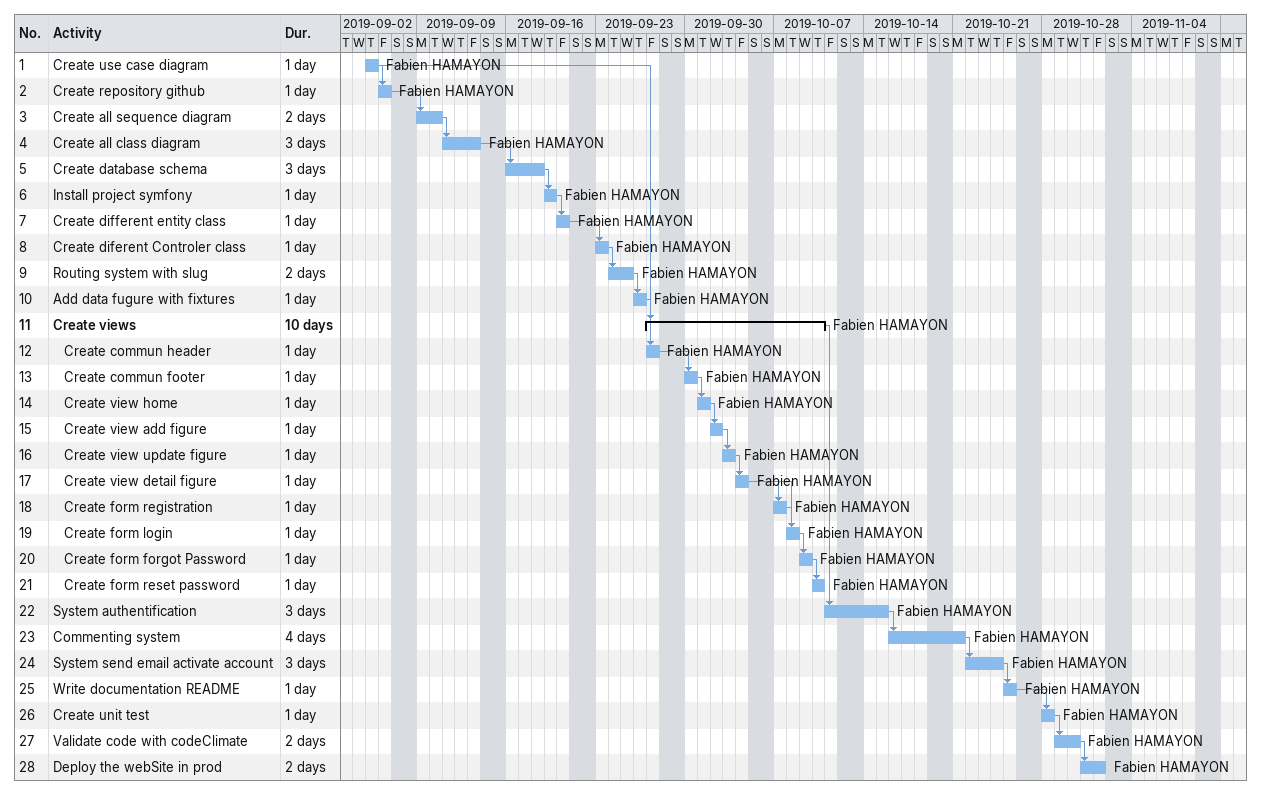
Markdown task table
| ID | Level | Task | Duration | Start | Finish | Predecessors | Resources |
|---|---|---|---|---|---|---|---|
| 1 | 1 | Create use case diagram | 1d | 2019-09-05 | 2019-09-05 |  | Fabien HAMAYON |
| 2 | 1 | Create repository github | 1d | 2019-09-06 | 2019-09-06 | 1 | Fabien HAMAYON |
| 3 | 1 | Create all sequence diagram | 2d | 2019-09-09 | 2019-09-10 | 2 |  |
| 4 | 1 | Create all class diagram | 3d | 2019-09-11 | 2019-09-13 | 3 | Fabien HAMAYON |
| 5 | 1 | Create database schema | 3d | 2019-09-16 | 2019-09-18 | 4 |  |
| 6 | 1 | Install project symfony | 1d | 2019-09-19 | 2019-09-19 | 5 | Fabien HAMAYON |
| 7 | 1 | Create different entity class | 1d | 2019-09-20 | 2019-09-20 | 6 | Fabien HAMAYON |
| 8 | 1 | Create diferent Controler class | 1d | 2019-09-23 | 2019-09-23 | 7 | Fabien HAMAYON |
| 9 | 1 | Routing system with slug | 2d | 2019-09-24 | 2019-09-25 | 8 | Fabien HAMAYON |
| 10 | 1 | Add data fugure with fixtures | 1d | 2019-09-26 | 2019-09-26 | 9 | Fabien HAMAYON |
| 11 | 1 | **Create views** | 10d | 2019-09-27 | 2019-10-10 | 10 | Fabien HAMAYON |
| 12 | 2 | Create commun header | 1d | 2019-09-27 | 2019-09-27 | 1, 10 | Fabien HAMAYON |
| 13 | 2 | Create commun footer | 1d | 2019-09-30 | 2019-09-30 | 12 | Fabien HAMAYON |
| 14 | 2 | Create view home | 1d | 2019-10-01 | 2019-10-01 | 13 | Fabien HAMAYON |
| 15 | 2 | Create view add figure | 1d | 2019-10-02 | 2019-10-02 | 14 |  |
| 16 | 2 | Create view update figure | 1d | 2019-10-03 | 2019-10-03 | 15 | Fabien HAMAYON |
| 17 | 2 | Create view detail figure | 1d | 2019-10-04 | 2019-10-04 | 16 | Fabien HAMAYON |
| 18 | 2 | Create form registration | 1d | 2019-10-07 | 2019-10-07 | 17 | Fabien HAMAYON |
| 19 | 2 | Create form login | 1d | 2019-10-08 | 2019-10-08 | 17, 18 | Fabien HAMAYON |
| 20 | 2 | Create form forgot Password | 1d | 2019-10-09 | 2019-10-09 | 19 | Fabien HAMAYON |
| 21 | 2 | Create form reset password | 1d | 2019-10-10 | 2019-10-10 | 20 | Fabien HAMAYON |
| 22 | 1 | System authentification | 3d | 2019-10-11 | 2019-10-15 | 11 | Fabien HAMAYON |
| 23 | 1 | Commenting system | 4d | 2019-10-16 | 2019-10-21 | 22 | Fabien HAMAYON |
| 24 | 1 | System send email activate account | 3d | 2019-10-22 | 2019-10-24 | 23 | Fabien HAMAYON |
| 25 | 1 | Write documentation README | 1d | 2019-10-25 | 2019-10-25 | 24 | Fabien HAMAYON |
| 26 | 1 | Create unit test | 1d | 2019-10-28 | 2019-10-28 | 25 | Fabien HAMAYON |
| 27 | 1 | Validate code with codeClimate | 2d | 2019-10-29 | 2019-10-30 | 26 | Fabien HAMAYON |
| 28 | 1 | Deploy the webSite in prod | 2d | 2019-10-31 | 2019-11-01 | 27 | Fabien HAMAYON |
